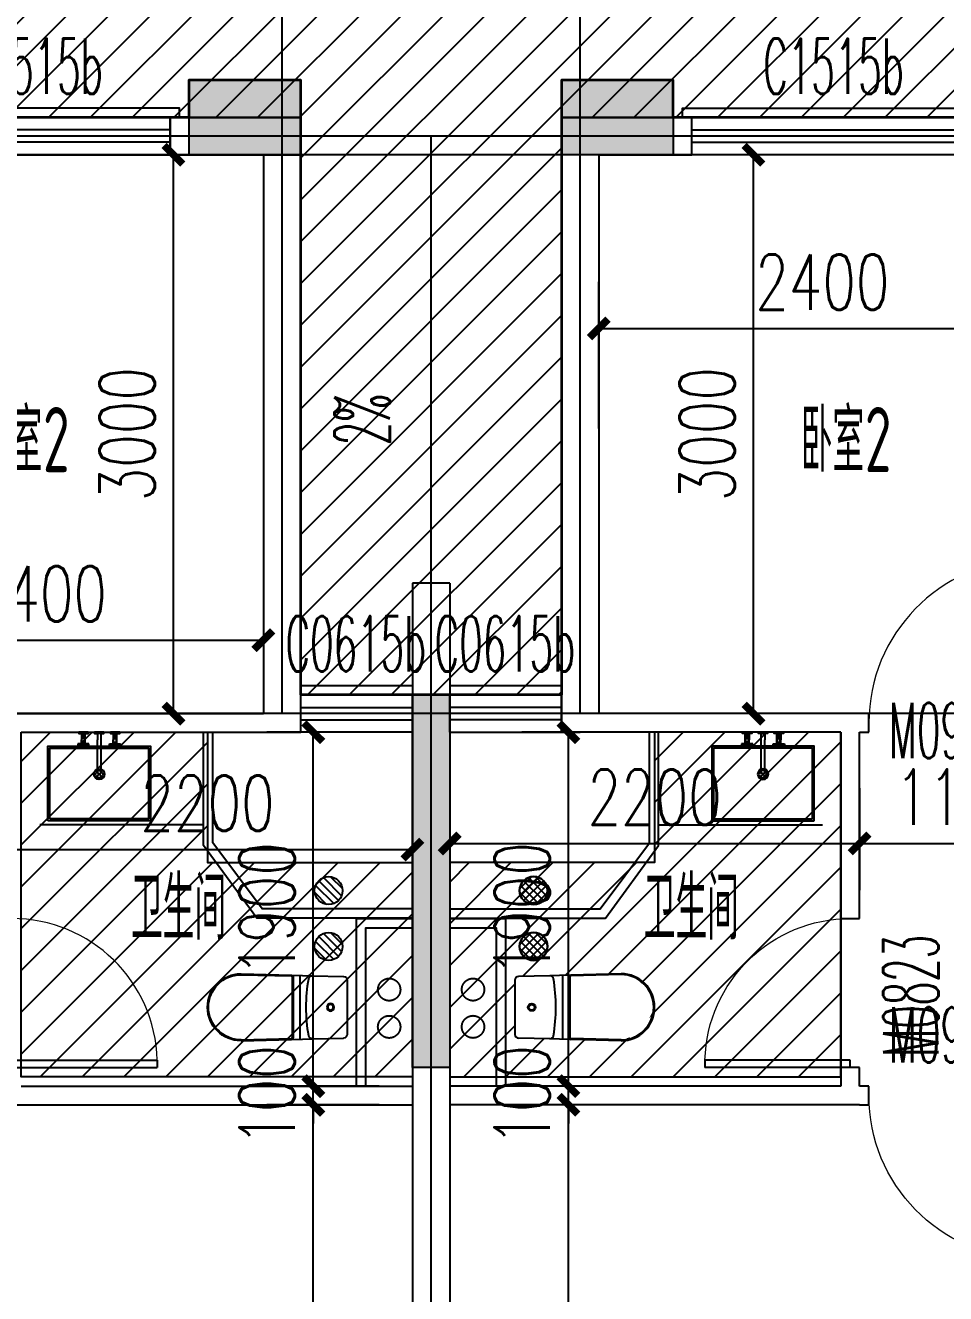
# Model space of a CAD drawing. Extents: x -59851 to 653804, y -249523 to 437614.
# Drawn here: x -32691 to -27752, y 140275 to 147083 of the extents above; entities that cross this region are included whole.
import ezdxf

# ---------------------------------------------------------------- set-up
doc = ezdxf.new("R2010")
doc.units = 0
doc.header["$LTSCALE"] = 1000
doc.header["$MEASUREMENT"] = 0
doc.linetypes.add('DASH', pattern=[0.35, 0.25, -0.1])
doc.linetypes.add('PS', pattern=[3200, 1500, -200, 1500])
doc.layers.add('33计全面积外廓线', color=21, linetype='Continuous', lineweight=35)
doc.layers.add('A-area(算全面积)', color=21, linetype='Continuous', plot=False)
doc.layers.add('A-降板区域（给结构）', color=155, linetype='Continuous', plot=False)
for name, color, linetype in [('A-Lvtry（卫生间）', 5, 'Continuous'), ('A-第三道尺寸线', 105, 'Continuous'), ('A-线脚看线', 9, 'Continuous'), ('A-降板区域', 251, 'Continuous'), ('DIM_SYMB', 3, 'Continuous'), ('DOTE', 16, 'Continuous'), ('LABEL_PM', 7, 'Continuous'), ('NL', 5, 'Continuous'), ('PS', 6, 'PS'), ('PUB_HATCH', 8, 'Continuous'), ('PUB_TEXT', 7, 'Continuous'), ('WALL', 2, 'Continuous'), ('WINDOW', 4, 'Continuous'), ('WINDOW_TEXT', 7, 'Continuous'), ('剪力墙', 6, 'Continuous')]:
    doc.layers.add(name, color=color, linetype=linetype)
doc.styles.add('_TCH_DIM', font='SIMPLEX.shx', dxfattribs={"width": 0.7, "bigfont": 'GBCBIG.shx'})
doc.styles.add('_TCH_DIM_T3', font='SIMPLEX.shx', dxfattribs={"width": 0.705882, "bigfont": 'GBCBIG.shx'})
doc.styles.add('_TCH_WINDOW', font='SIMPLEX.shx', dxfattribs={"width": 0.7, "height": 3.5, "bigfont": 'GBCBIG.shx'})
doc.styles.get("Standard").update_dxf_attribs({"font": 'gbenor.shx', "width": 0.7, "bigfont": 'gbcbig.shx'})
doc.dimstyles.new('_TCH_ARCH&&100', dxfattribs={"dimtxt": 297.5, "dimasz": 100, "dimexe": 250, "dimexo": 300, "dimgap": 100, "dimtad": 1, "dimdec": 0, "dimzin": 0, "dimdsep": 46, "dimtxsty": '_TCH_DIM_T3', "dimblk": 'ARCHTICK', "dimcen": 0.09, "dimclrt": 7, "dimazin": 2, "dimtfac": 1, "dimtdec": 0, "dimtix": 1, "dimtmove": 2, "dimatfit": 3, "dimfxl": 0, "dimtolj": 1, "dimtzin": 0, "dimarcsym": 0})

# ---------------------------------------------------------------- blocks, each defined once
blk = doc.blocks.new('zhouxianshouceng0329')
at = {"layer": 'DOTE'}
for p, q in [((-31313.7, 202788.4), (-31313.7, 218959.5)), ((-29713.7, 202788.3), (-29713.7, 218959.5)), ((-3313.7, 205888.3), (-44988.6, 205888.3)), ((-30513.7, 194580), (-30513.7, 205888.3)), ((15572.3, 205788.3), (-44988.6, 205788.3)), ((15572.3, 202788.3), (-44988.6, 202788.3))]:
    blk.add_line(p, q, dxfattribs=at)
blk = doc.blocks.new('jgjlq030328')
at = {"layer": 'PUB_HATCH'}
for points in [[(-278135, 16811.9), (-277535, 16811.9), (-277535, 17211.9), (-278135, 17211.9)], [(-276135, 17211.9), (-275535, 17211.9), (-275535, 16811.9), (-276135, 16811.9)], [(-276935, 13911.9), (-276735, 13911.9), (-276735, 11911.9), (-276935, 11911.9), (-276935, 13711.9)]]:
    blk.add_hatch(color=256, dxfattribs=at).paths.add_polyline_path(points)
at = {"layer": '剪力墙'}
for points in [[(-278135, 16811.9), (-277535, 16811.9), (-277535, 17211.9), (-278135, 17211.9)], [(-276135, 17211.9), (-275535, 17211.9), (-275535, 16811.9), (-276135, 16811.9)], [(-276935, 13911.9), (-276735, 13911.9), (-276735, 11911.9), (-276935, 11911.9), (-276935, 13711.9)]]:
    blk.add_lwpolyline(points, close=True, dxfattribs=at)
for points in [[(-277935, 16811.9), (-277935, 16811.9)], [(-275935, 16811.9), (-275935, 16811.9)], [(-276935, 13711.9), (-276935, 13711.9)]]:
    blk.add_lwpolyline(points, dxfattribs=at)
blk = doc.blocks.new('A$C2EEA3612')
at = {"linetype": 'Continuous'}
for p, q in [((-180, 570), (-172.9, 299.7)), ((-175, 570.2), (-168, 299.8)), ((175, 570.2), (168, 299.8)), ((180, 570), (172.9, 299.7)), ((-172.9, 299.7), (-171.1, 240)), ((-163, 295), (163, 295)), ((-163, 290), (163, 290)), ((172.9, 299.7), (171.1, 240)), ((-171.6, 255), (171.6, 255)), ((-171.1, 240), (-169.5, 186.6)), ((171.1, 240), (169.5, 186.6)), ((-169.5, 186.6), (-165.6, 19.4)), ((169.5, 186.6), (165.6, 19.4)), ((-145.6, 0), (145.6, 0))]:
    blk.add_line(p, q, dxfattribs=at)
for radius in [20, 15]:
    blk.add_circle((0, 90), radius, dxfattribs=at)
for centre, radius, start, end in [((0, 570), 180, 0, 180), ((0, 570), 175, 0, 180), ((-163, 300), 10, 181.7534, 270), ((-163, 300), 5, 181.7534, 270), ((163, 300), 5, 270, 358.2466), ((163, 300), 10, 270, 358.2466), ((-149.5, 187.2), 20, 99.85566, 181.7534), ((0, -673.3), 893.4, 80.14434, 99.85566), ((149.5, 187.2), 20, 358.2466, 80.14434), ((-145.6, 20), 20, 181.7534, 270), ((145.6, 20), 20, 270, 358.2466)]:
    blk.add_arc(centre, radius, start, end, dxfattribs=at)
blk = doc.blocks.new('g3wr')
at = {"color": 251}
blk.add_wipeout([(92376.5, 176270.3), (92376.5, 176416), (92376.5, 176561.6), (92382.1, 176575.5), (92395.9, 176581.5), (92459.4, 176583.5), (92576.3, 176580.9), (92666.2, 176588.6), (92736.4, 176588), (92946.5, 176596), (92946.5, 176591), (93056.8, 176558.2), (93056.8, 176558.2), (93126.5, 176416), (93075.6, 176297.8), (92946.5, 176236), (92831.5, 176244.5), (92676.2, 176243), (92576.3, 176251), (92395.9, 176250.4)], dxfattribs=at)
at = {"xscale": -1, "rotation": 270}
blk.add_blockref('A$C2EEA3612', (92376.5, 176416), dxfattribs=at)
blk = doc.blocks.new('A$C12CE3BE6')
at = {"ltscale": 10}
for p, q in [((220, 412), (160, 412)), ((160, 412), (160, 405)), ((180, 469), (200, 469)), ((180, 412), (180, 435)), ((182.5, 422), (182.5, 442)), ((197.5, 442), (182.5, 442)), ((197.5, 422), (182.5, 422)), ((184.5, 442), (184.5, 469)), ((187, 412), (187, 422)), ((193, 412), (193, 422)), ((195.5, 442), (195.5, 469)), ((197.5, 422), (197.5, 442)), ((200, 412), (200, 435)), ((220, 405), (220, 412)), ((285.2, 469), (265.2, 469)), ((265.2, 260), (265.2, 435)), ((285.2, 260), (285.2, 435)), ((330, 412), (390, 412)), ((330, 405), (330, 412)), ((370, 469), (350, 469)), ((350, 412), (350, 435)), ((352.5, 422), (352.5, 442)), ((352.5, 442), (367.5, 442)), ((352.5, 422), (367.5, 422)), ((354.5, 442), (354.5, 469)), ((357, 412), (357, 422)), ((363, 412), (363, 422)), ((365.5, 442), (365.5, 469)), ((367.5, 422), (367.5, 442)), ((370, 412), (370, 435)), ((390, 412), (390, 405)), ((220, 405), (160, 405)), ((330, 405), (390, 405))]:
    blk.add_line(p, q, dxfattribs=at)
for p, q in [((260.9, 235.9), (289.1, 264.1)), ((260.9, 264.1), (289.1, 235.9))]:
    blk.add_line(p, q)
for points in [[(200, 435), (200, 469), (215, 469), (215, 475), (165, 475), (165, 469), (180, 469), (180, 435)], [(285.2, 435), (285.2, 469), (299.8, 469), (299.8, 475), (250.2, 475), (250.2, 469), (265.2, 469), (265.2, 435)], [(370, 435), (370, 469), (385, 469), (385, 475), (335, 475), (335, 469), (350, 469), (350, 435)]]:
    blk.add_lwpolyline(points, dxfattribs=at)
for points in [[(0, 0), (0, 400), (550, 400), (550, 0)], [(10, 10), (10, 390), (540, 390), (540, 10)]]:
    blk.add_lwpolyline(points, close=True)
for centre in [(190, 408.5), (360, 408.5)]:
    blk.add_circle(centre, 3.5, dxfattribs=at)
for radius in [29.1, 20]:
    blk.add_circle((275, 250), radius)
blk.add_arc((275.2, 260), 10, 180, 0, dxfattribs=at)
blk = doc.blocks.new('$DorLib2D$00000001')
for p, q in [((0.45, 0.975), (0.5, 0.975)), ((0.45, 0), (0.45, 0.975)), ((0.5, 0), (0.5, 0.975)), ((0.5, 0), (0.45, 0))]:
    blk.add_line(p, q)
at = {"lineweight": 13}
blk.add_arc((0.475, 0), 0.975, 91.46928, 180, dxfattribs=at)
blk = doc.blocks.new('$TCHSYS$WIN2D')
for p, q in [((-0.5, 0.5), (0.5, 0.5)), ((-0.5, 0.5), (-0.5, -0.5)), ((0.5, 0.5), (0.5, -0.5)), ((0.5, 0.1667), (-0.5, 0.1667)), ((0.5, -0.1667), (-0.5, -0.1667)), ((-0.5, -0.5), (0.5, -0.5))]:
    blk.add_line(p, q)
blk = doc.blocks.new('_ArchTick')
at = {"color": 0, "linetype": 'ByBlock', "const_width": 0.4}
blk.add_lwpolyline([(-0.5, -0.5), (0.5, 0.5)], dxfattribs=at)
blk = doc.blocks.new('*D726')
at = {"layer": 'A-第三道尺寸线', "color": 0, "lineweight": -2, "transparency": 16777216}
for p, q in [((11629.6, 166234.8), (11025.3, 166234.8)), ((11275.3, 164334.8), (11275.3, 166234.8)), ((11629.6, 164334.8), (11025.3, 164334.8))]:
    blk.add_line(p, q, dxfattribs=at)
at = {"layer": 'Defpoints', "color": 0, "transparency": 16777216}
for p in [(11275.3, 166234.8), (11929.6, 166234.8), (11929.6, 164334.8)]:
    blk.add_point(p, dxfattribs=at)
at = {"layer": 'A-第三道尺寸线', "color": 0, "lineweight": -2, "transparency": 16777216, "xscale": 100, "yscale": 100, "zscale": 100}
for p, rotation in [((11275.3, 166234.8), 90), ((11275.3, 164334.8), 270)]:
    blk.add_blockref('_ArchTick', p, dxfattribs=dict(at, rotation=rotation))
at = {"layer": 'A-第三道尺寸线', "color": 7, "transparency": 16777216, "insert": (11026.6, 165284.8), "char_height": 297.5, "attachment_point": 5, "rotation": 90, "style": '_TCH_DIM_T3'}
blk.add_mtext('\\A1;1900', dxfattribs=at)
blk = doc.blocks.new('*D727')
at = {"layer": 'A-第三道尺寸线', "color": 0, "lineweight": -2, "transparency": 16777216}
for p, q in [((11275.3, 164334.8), (11275.3, 164434.8)), ((11629.6, 164334.8), (11025.3, 164334.8)), ((11275.3, 164234.8), (11275.3, 164334.8)), ((11629.6, 164234.8), (11025.3, 164234.8)), ((11275.3, 164234.8), (11275.3, 164134.8))]:
    blk.add_line(p, q, dxfattribs=at)
at = {"layer": 'Defpoints', "color": 0, "transparency": 16777216}
for p in [(11275.3, 164334.8), (11929.6, 164334.8), (11929.6, 164234.8)]:
    blk.add_point(p, dxfattribs=at)
at = {"layer": 'A-第三道尺寸线', "color": 0, "lineweight": -2, "transparency": 16777216, "xscale": 100, "yscale": 100, "zscale": 100}
for p, rotation in [((11275.3, 164334.8), 270), ((11275.3, 164234.8), 90)]:
    blk.add_blockref('_ArchTick', p, dxfattribs=dict(at, rotation=rotation))
at = {"layer": 'A-第三道尺寸线', "color": 7, "transparency": 16777216, "insert": (11026.6, 164284.8), "char_height": 297.5, "attachment_point": 5, "rotation": 90, "style": '_TCH_DIM_T3'}
blk.add_mtext('\\A1;100', dxfattribs=at)
blk = doc.blocks.new('*D728')
at = {"layer": 'A-第三道尺寸线', "color": 0, "lineweight": -2, "transparency": 16777216}
for p, q in [((11629.6, 164234.8), (11025.3, 164234.8)), ((11275.3, 160734.8), (11275.3, 164234.8)), ((11629.6, 160734.8), (11025.3, 160734.8))]:
    blk.add_line(p, q, dxfattribs=at)
at = {"layer": 'Defpoints', "color": 0, "transparency": 16777216}
for p in [(11275.3, 164234.8), (11929.6, 164234.8), (11929.6, 160734.8)]:
    blk.add_point(p, dxfattribs=at)
at = {"layer": 'A-第三道尺寸线', "color": 0, "lineweight": -2, "transparency": 16777216, "xscale": 100, "yscale": 100, "zscale": 100}
for p, rotation in [((11275.3, 164234.8), 90), ((11275.3, 160734.8), 270)]:
    blk.add_blockref('_ArchTick', p, dxfattribs=dict(at, rotation=rotation))
at = {"layer": 'A-第三道尺寸线', "color": 7, "transparency": 16777216, "insert": (11026.6, 162484.8), "char_height": 297.5, "attachment_point": 5, "rotation": 90, "style": '_TCH_DIM_T3'}
blk.add_mtext('\\A1;3500', dxfattribs=at)
blk = doc.blocks.new('*D729')
at = {"layer": 'A-第三道尺寸线', "color": 0, "lineweight": -2, "transparency": 16777216}
for p, q in [((9607.6, 165876.3), (9607.6, 165355.1)), ((11807.6, 165876.3), (11807.6, 165355.1)), ((9607.6, 165605.1), (11807.6, 165605.1))]:
    blk.add_line(p, q, dxfattribs=at)
at = {"layer": 'Defpoints', "color": 0, "transparency": 16777216}
for p in [(9607.6, 166176.3), (11807.6, 166176.3), (11807.6, 165605.1)]:
    blk.add_point(p, dxfattribs=at)
at = {"layer": 'A-第三道尺寸线', "color": 0, "lineweight": -2, "transparency": 16777216, "xscale": 100, "yscale": 100, "zscale": 100, "rotation": 180}
blk.add_blockref('_ArchTick', (9607.6, 165605.1), dxfattribs=at)
at = {"layer": 'A-第三道尺寸线', "color": 0, "lineweight": -2, "transparency": 16777216, "xscale": 100, "yscale": 100, "zscale": 100}
blk.add_blockref('_ArchTick', (11807.6, 165605.1), dxfattribs=at)
at = {"layer": 'A-第三道尺寸线', "color": 7, "transparency": 16777216, "insert": (10707.6, 165853.8), "char_height": 297.5, "attachment_point": 5, "style": '_TCH_DIM_T3'}
blk.add_mtext('\\A1;2200', dxfattribs=at)
blk = doc.blocks.new('*D733')
at = {"layer": 'A-第三道尺寸线', "color": 0, "lineweight": -2, "transparency": 16777216}
for p, q in [((10200.6, 169334.8), (10774.8, 169334.8)), ((10524.8, 166334.8), (10524.8, 169334.8)), ((10200.6, 166334.8), (10774.8, 166334.8))]:
    blk.add_line(p, q, dxfattribs=at)
at = {"layer": 'Defpoints', "color": 0, "transparency": 16777216}
for p in [(9900.6, 169334.8), (10524.8, 169334.8), (9900.6, 166334.8)]:
    blk.add_point(p, dxfattribs=at)
at = {"layer": 'A-第三道尺寸线', "color": 0, "lineweight": -2, "transparency": 16777216, "xscale": 100, "yscale": 100, "zscale": 100}
for p, rotation in [((10524.8, 169334.8), 90), ((10524.8, 166334.8), 270)]:
    blk.add_blockref('_ArchTick', p, dxfattribs=dict(at, rotation=rotation))
at = {"layer": 'A-第三道尺寸线', "color": 7, "transparency": 16777216, "insert": (10276.1, 167834.8), "char_height": 297.5, "attachment_point": 5, "rotation": 90, "style": '_TCH_DIM_T3'}
blk.add_mtext('\\A1;3000', dxfattribs=at)
blk = doc.blocks.new('*D738')
at = {"layer": 'A-第三道尺寸线', "color": 0, "lineweight": -2, "transparency": 16777216}
for p, q in [((8607.6, 167117.3), (8607.6, 166479.1)), ((11007.6, 167117.3), (11007.6, 166479.1)), ((8607.6, 166729.1), (11007.6, 166729.1))]:
    blk.add_line(p, q, dxfattribs=at)
at = {"layer": 'Defpoints', "color": 0, "transparency": 16777216}
for p in [(8607.6, 167417.3), (11007.6, 167417.3), (11007.6, 166729.1)]:
    blk.add_point(p, dxfattribs=at)
at = {"layer": 'A-第三道尺寸线', "color": 0, "lineweight": -2, "transparency": 16777216, "xscale": 100, "yscale": 100, "zscale": 100, "rotation": 180}
blk.add_blockref('_ArchTick', (8607.6, 166729.1), dxfattribs=at)
at = {"layer": 'A-第三道尺寸线', "color": 0, "lineweight": -2, "transparency": 16777216, "xscale": 100, "yscale": 100, "zscale": 100}
blk.add_blockref('_ArchTick', (11007.6, 166729.1), dxfattribs=at)
at = {"layer": 'A-第三道尺寸线', "color": 7, "transparency": 16777216, "insert": (9807.6, 166977.8), "char_height": 297.5, "attachment_point": 5, "style": '_TCH_DIM_T3'}
blk.add_mtext('\\A1;2400', dxfattribs=at)
blk = doc.blocks.new('2fxianjiao0331')
at = {"layer": 'A-线脚看线'}
for points in [[(-203959.1, 146588.3), (-203959.1, 146638.3), (-205559.1, 146638.3), (-205559.1, 146588.3)], [(-201259.1, 146588.3), (-201259.1, 146638.3), (-199659.1, 146638.3), (-199659.1, 146588.3)], [(-203309.1, 143538.3), (-202709.1, 143538.3)], [(-202509.1, 143538.3), (-201909.1, 143538.3)]]:
    blk.add_lwpolyline(points, dxfattribs=at)
blk = doc.blocks.new('3-122')
at = {"layer": 'A-area(算全面积)'}
blk.add_lwpolyline([(-158972, 87498.2), (-158972, 87498.2), (-158972, 87498.2), (-158972, 84098.2), (-156422, 84098.2), (-156422, 84098.2), (-155172, 84098.2), (-155172, 84098.2), (-153572, 84098.2), (-153572, 84298.2), (-152972, 84298.2), (-152972, 80998.2), (-151572, 80998.2), (-151572, 84298.2), (-150972, 84298.2), (-150972, 84098.2), (-149471.9, 84098.2), (-149471.9, 84098.2), (-148222, 84098.2), (-148222, 84098.2), (-147321.9, 84098.2), (-147322, 85698.2), (-143872, 85698.2), (-143872, 87498.2)], close=True, dxfattribs=at)
blk = doc.blocks.new('*D743')
at = {"layer": 'A-第三道尺寸线', "color": 0, "lineweight": -2, "transparency": 16777216}
for p, q in [((-75779, -36371.8), (-75779, -35584)), ((-73379, -36371.8), (-73379, -35584)), ((-75779, -35834), (-73379, -35834))]:
    blk.add_line(p, q, dxfattribs=at)
at = {"layer": 'Defpoints', "color": 0, "transparency": 16777216}
for p in [(-73379, -35834), (-75779, -36671.8), (-73379, -36671.8)]:
    blk.add_point(p, dxfattribs=at)
at = {"layer": 'A-第三道尺寸线', "color": 0, "lineweight": -2, "transparency": 16777216, "xscale": 100, "yscale": 100, "zscale": 100, "rotation": 180}
blk.add_blockref('_ArchTick', (-75779, -35834), dxfattribs=at)
at = {"layer": 'A-第三道尺寸线', "color": 0, "lineweight": -2, "transparency": 16777216, "xscale": 100, "yscale": 100, "zscale": 100}
blk.add_blockref('_ArchTick', (-73379, -35834), dxfattribs=at)
at = {"layer": 'A-第三道尺寸线', "color": 7, "transparency": 16777216, "insert": (-74579, -35585.2), "char_height": 297.5, "attachment_point": 5, "style": '_TCH_DIM_T3'}
blk.add_mtext('\\A1;2400', dxfattribs=at)
blk = doc.blocks.new('*D747')
at = {"layer": 'A-第三道尺寸线', "color": 0, "lineweight": -2, "transparency": 16777216}
for p, q in [((-76579, -38301.8), (-76579, -38849)), ((-74379, -38301.8), (-74379, -38849)), ((-76579, -38599), (-74379, -38599))]:
    blk.add_line(p, q, dxfattribs=at)
at = {"layer": 'Defpoints', "color": 0, "transparency": 16777216}
for p in [(-76579, -38001.8), (-74379, -38001.8), (-74379, -38599)]:
    blk.add_point(p, dxfattribs=at)
at = {"layer": 'A-第三道尺寸线', "color": 0, "lineweight": -2, "transparency": 16777216, "xscale": 100, "yscale": 100, "zscale": 100, "rotation": 180}
blk.add_blockref('_ArchTick', (-76579, -38599), dxfattribs=at)
at = {"layer": 'A-第三道尺寸线', "color": 0, "lineweight": -2, "transparency": 16777216, "xscale": 100, "yscale": 100, "zscale": 100}
blk.add_blockref('_ArchTick', (-74379, -38599), dxfattribs=at)
at = {"layer": 'A-第三道尺寸线', "color": 7, "transparency": 16777216, "insert": (-75479, -38350.2), "char_height": 297.5, "attachment_point": 5, "style": '_TCH_DIM_T3'}
blk.add_mtext('\\A1;2200', dxfattribs=at)
blk = doc.blocks.new('*D748')
at = {"layer": 'A-第三道尺寸线', "color": 0, "lineweight": -2, "transparency": 16777216}
for p, q in [((-74379, -38301.8), (-74379, -38849)), ((-73279, -38301.8), (-73279, -38849)), ((-74379, -38599), (-73279, -38599))]:
    blk.add_line(p, q, dxfattribs=at)
at = {"layer": 'Defpoints', "color": 0, "transparency": 16777216}
for p in [(-74379, -38001.8), (-73279, -38001.8), (-73279, -38599)]:
    blk.add_point(p, dxfattribs=at)
at = {"layer": 'A-第三道尺寸线', "color": 0, "lineweight": -2, "transparency": 16777216, "xscale": 100, "yscale": 100, "zscale": 100, "rotation": 180}
blk.add_blockref('_ArchTick', (-74379, -38599), dxfattribs=at)
at = {"layer": 'A-第三道尺寸线', "color": 0, "lineweight": -2, "transparency": 16777216, "xscale": 100, "yscale": 100, "zscale": 100}
blk.add_blockref('_ArchTick', (-73279, -38599), dxfattribs=at)
at = {"layer": 'A-第三道尺寸线', "color": 7, "transparency": 16777216, "insert": (-73829, -38350.2), "char_height": 297.5, "attachment_point": 5, "style": '_TCH_DIM_T3'}
blk.add_mtext('\\A1;1100', dxfattribs=at)
blk = doc.blocks.new('*D753')
at = {"layer": 'A-第三道尺寸线', "color": 0, "lineweight": -2, "transparency": 16777216}
for p, q in [((-75729, -40001.8), (-76191.7, -40001.8)), ((-75941.7, -43501.8), (-75941.7, -40001.8)), ((-75729, -43501.8), (-76191.7, -43501.8))]:
    blk.add_line(p, q, dxfattribs=at)
at = {"layer": 'Defpoints', "color": 0, "transparency": 16777216}
for p in [(-75941.7, -40001.8), (-75429, -40001.8), (-75429, -43501.8)]:
    blk.add_point(p, dxfattribs=at)
at = {"layer": 'A-第三道尺寸线', "color": 0, "lineweight": -2, "transparency": 16777216, "xscale": 100, "yscale": 100, "zscale": 100}
for p, rotation in [((-75941.7, -40001.8), 90), ((-75941.7, -43501.8), 270)]:
    blk.add_blockref('_ArchTick', p, dxfattribs=dict(at, rotation=rotation))
at = {"layer": 'A-第三道尺寸线', "color": 7, "transparency": 16777216, "insert": (-76190.5, -41751.8), "char_height": 297.5, "attachment_point": 5, "rotation": 90, "style": '_TCH_DIM_T3'}
blk.add_mtext('\\A1;3500', dxfattribs=at)
blk = doc.blocks.new('*D754')
at = {"layer": 'A-第三道尺寸线', "color": 0, "lineweight": -2, "transparency": 16777216}
for p, q in [((-75941.7, -39901.8), (-75941.7, -39801.8)), ((-75729, -39901.8), (-76191.7, -39901.8)), ((-75941.7, -40001.8), (-75941.7, -39901.8)), ((-75729, -40001.8), (-76191.7, -40001.8)), ((-75941.7, -40001.8), (-75941.7, -40101.8))]:
    blk.add_line(p, q, dxfattribs=at)
at = {"layer": 'Defpoints', "color": 0, "transparency": 16777216}
for p in [(-75941.7, -39901.8), (-75429, -39901.8), (-75429, -40001.8)]:
    blk.add_point(p, dxfattribs=at)
at = {"layer": 'A-第三道尺寸线', "color": 0, "lineweight": -2, "transparency": 16777216, "xscale": 100, "yscale": 100, "zscale": 100}
for p, rotation in [((-75941.7, -39901.8), 270), ((-75941.7, -40001.8), 90)]:
    blk.add_blockref('_ArchTick', p, dxfattribs=dict(at, rotation=rotation))
at = {"layer": 'A-第三道尺寸线', "color": 7, "transparency": 16777216, "insert": (-76190.5, -39951.8), "char_height": 297.5, "attachment_point": 5, "rotation": 90, "style": '_TCH_DIM_T3'}
blk.add_mtext('\\A1;100', dxfattribs=at)
blk = doc.blocks.new('*D755')
at = {"layer": 'A-第三道尺寸线', "color": 0, "lineweight": -2, "transparency": 16777216}
for p, q in [((-75729, -38001.8), (-76191.7, -38001.8)), ((-75941.7, -39901.8), (-75941.7, -38001.8)), ((-75729, -39901.8), (-76191.7, -39901.8))]:
    blk.add_line(p, q, dxfattribs=at)
at = {"layer": 'Defpoints', "color": 0, "transparency": 16777216}
for p in [(-75941.7, -38001.8), (-75429, -38001.8), (-75429, -39901.8)]:
    blk.add_point(p, dxfattribs=at)
at = {"layer": 'A-第三道尺寸线', "color": 0, "lineweight": -2, "transparency": 16777216, "xscale": 100, "yscale": 100, "zscale": 100}
for p, rotation in [((-75941.7, -38001.8), 90), ((-75941.7, -39901.8), 270)]:
    blk.add_blockref('_ArchTick', p, dxfattribs=dict(at, rotation=rotation))
at = {"layer": 'A-第三道尺寸线', "color": 7, "transparency": 16777216, "insert": (-76190.5, -38951.8), "char_height": 297.5, "attachment_point": 5, "rotation": 90, "style": '_TCH_DIM_T3'}
blk.add_mtext('\\A1;1900', dxfattribs=at)
blk = doc.blocks.new('*D756')
at = {"layer": 'A-第三道尺寸线', "color": 0, "lineweight": -2, "transparency": 16777216}
for p, q in [((-74829, -34901.8), (-75198.7, -34901.8)), ((-74948.7, -37901.8), (-74948.7, -34901.8)), ((-74829, -37901.8), (-75198.7, -37901.8))]:
    blk.add_line(p, q, dxfattribs=at)
at = {"layer": 'Defpoints', "color": 0, "transparency": 16777216}
for p in [(-74948.7, -34901.8), (-74529, -34901.8), (-74529, -37901.8)]:
    blk.add_point(p, dxfattribs=at)
at = {"layer": 'A-第三道尺寸线', "color": 0, "lineweight": -2, "transparency": 16777216, "xscale": 100, "yscale": 100, "zscale": 100}
for p, rotation in [((-74948.7, -34901.8), 90), ((-74948.7, -37901.8), 270)]:
    blk.add_blockref('_ArchTick', p, dxfattribs=dict(at, rotation=rotation))
at = {"layer": 'A-第三道尺寸线', "color": 7, "transparency": 16777216, "insert": (-75197.5, -36401.8), "char_height": 297.5, "attachment_point": 5, "rotation": 90, "style": '_TCH_DIM_T3'}
blk.add_mtext('\\A1;3000', dxfattribs=at)
blk = doc.blocks.new('_LV13')
at = {"color": 0}
for p, q in [((-0.071, 0.495), (-0.495, 0.071)), ((0.183, 0.465), (-0.465, -0.183)), ((0.354, 0.354), (-0.354, -0.354)), ((0.465, 0.183), (-0.183, -0.465)), ((0.495, -0.071), (0.071, -0.495))]:
    blk.add_line(p, q, dxfattribs=at)
blk.add_circle((0, 0), 0.5)
blk = doc.blocks.new('e30505')
at = {"layer": 'NL', "ltscale": 0.5, "extrusion": (0, 0, -1), "xscale": 150, "yscale": 150, "zscale": -150, "rotation": 90}
for p in [(127777.6, 62893.5), (127777.6, 62593.5)]:
    blk.add_blockref('_LV13', p, dxfattribs=at)
blk = doc.blocks.new('e330505')
at = {"layer": 'NL', "ltscale": 0.5, "extrusion": (0, 0, -1), "yscale": 150, "zscale": -150}
for p, xscale, rotation in [((31063.7, 142438.3), -150, 270), ((29963.7, 142438.3), 150, 90), ((31063.7, 142138.3), -150, 270), ((29963.7, 142138.3), 150, 90)]:
    blk.add_blockref('_LV13', p, dxfattribs=dict(at, xscale=xscale, rotation=rotation))
blk = doc.blocks.new('a3huxing0323')
at = {"layer": 'A-Lvtry（卫生间）', "ltscale": 3}
blk.add_line((10686.2, 165737.1), (9807.5, 165737.1), dxfattribs=at)
for points in [[(11807.6, 165237.1), (10972.1, 165237.1), (10686.2, 165626.8), (10686.2, 166234.8)], [(11807.6, 165287.1), (11000.8, 165287.1), (10736.2, 165640.3), (10736.2, 166234.8)]]:
    blk.add_lwpolyline(points, dxfattribs=at)
at = {"layer": 'PS', "ltscale": 0.5}
for centre in [(11682.6, 164853.2), (11682.6, 164653.2)]:
    blk.add_circle(centre, 60, dxfattribs=at)
at = {"layer": 'WALL'}
for p, q in [((11207.6, 169534.8), (10507.6, 169534.8)), ((10507.6, 169534.8), (10507.6, 169334.8)), ((11207.6, 169534.8), (11207.6, 166434.8)), ((10507.6, 169334.8), (11007.6, 169334.8)), ((11007.6, 169334.8), (11007.6, 166334.8)), ((11807.6, 167034.8), (11807.6, 166434.8)), ((12007.6, 167034.8), (11807.6, 167034.8)), ((12007.6, 167034.8), (12007.6, 166334.8)), ((11207.6, 166234.8), (11207.6, 166434.8)), ((11807.6, 166234.8), (11807.6, 166434.8)), ((9607.6, 166334.8), (11007.6, 166334.8)), ((12007.6, 166334.8), (12007.6, 164334.8)), ((9707.6, 166234.8), (11107.6, 166234.8)), ((11107.6, 166234.8), (11207.6, 166234.8)), ((11807.6, 166234.8), (11807.6, 164334.8)), ((9707.6, 164334.8), (11807.6, 164334.8)), ((12007.6, 164334.8), (12007.6, 160534.8)), ((9607.6, 164234.8), (11807.6, 164234.8)), ((11807.6, 164234.8), (11807.6, 160734.8))]:
    blk.add_line(p, q, dxfattribs=at)
for points in [[(11507.6, 164334.8), (11507.6, 165234.8), (11807.6, 165234.8)], [(11557.6, 164334.8), (11557.6, 165184.8), (11807.6, 165184.8)]]:
    blk.add_lwpolyline(points, dxfattribs=at)
at = {"layer": 'A-Lvtry（卫生间）', "ltscale": 3}
blk.add_blockref('A$C12CE3BE6', (9851.1, 165759.8), dxfattribs=at)
at = {"layer": 'A-Lvtry（卫生间）', "ltscale": 3, "rotation": 180}
blk.add_blockref('g3wr', (103834.1, 341174.3), dxfattribs=at)
at = {"layer": 'WINDOW'}
ref = blk.add_blockref('$TCHSYS$WIN2D', (9757.6, 169434.8), dxfattribs=dict(at, xscale=-1500, yscale=200, zscale=1500, rotation=180))
ref.add_attrib('A', 'C1515b', (9390.1, 169661), dxfattribs={"layer": 'WINDOW_TEXT', "height": 297.5, "style": '_TCH_WINDOW', "width": 0.494118})
ref = blk.add_blockref('$TCHSYS$WIN2D', (11507.6, 166334.8), dxfattribs=dict(at, xscale=600, yscale=200, zscale=-600, rotation=180))
ref.add_attrib('A', 'C0615b', (11126.1, 166561), dxfattribs={"layer": 'WINDOW_TEXT', "height": 297.5, "style": '_TCH_WINDOW', "width": 0.494118})
ref = blk.add_blockref('$DorLib2D$00000001', (9657.6, 164834.8), dxfattribs=dict(at, xscale=800, yscale=800, zscale=800, rotation=270))
ref.add_attrib('A', 'M0823', (9481.4, 164491.8), dxfattribs={"layer": 'WINDOW_TEXT', "height": 297.5, "rotation": 90, "style": '_TCH_WINDOW', "width": 0.494118})
at = {"layer": 'PUB_TEXT', "width": 0.7}
for s, height, p in [('卧室', 337.59, (9480.4, 167630.8)), ('2', 350, (9824.4, 167630.8)), ('卫生间', 337.59, (10297.1, 165120.6))]:
    blk.add_text(s, height=height, dxfattribs=at).set_placement(p)
at = {"layer": 'A-第三道尺寸线'}
for p1, p2, distance, picture, middle in [((9900.6, 166334.8), (9900.6, 169334.8), -624.2, '*D733', (10276.1, 167834.8)), ((8607.6, 167417.3), (11007.6, 167417.3), -688.2, '*D738', (9807.6, 166977.8)), ((9607.6, 166176.3), (11807.6, 166176.3), -571.2, '*D729', (10707.6, 165853.8)), ((11929.6, 160734.8), (11929.6, 164234.8), 654.3, '*D728', (11026.6, 162484.8))]:
    dim = blk.add_aligned_dim(p1=p1, p2=p2, distance=distance, dimstyle='_TCH_ARCH&&100', dxfattribs=at)
    dim.commit()
    dim.dimension.update_dxf_attribs({"geometry": picture, "text_midpoint": middle})
at = {"layer": 'A-降板区域'}
h = blk.add_hatch(dxfattribs=at)
h.set_pattern_fill('ANSI31', color=256, scale=100)
h.set_pattern_definition([(45, (42421.34, 22946.45), (-112.2532, 112.2532), [])])
edge = h.paths.add_edge_path()
edge.add_line((9707.6, 166234.8), (10707.6, 166234.8))
edge.add_line((10707.6, 166234.8), (10707.6, 165534.8))
edge.add_line((10707.6, 165534.8), (11807.6, 165534.8))
edge.add_line((11807.6, 165534.8), (11807.6, 164384.8))
edge.add_line((11807.6, 164384.8), (9707.6, 164384.8))
edge.add_line((9707.6, 164384.8), (9707.6, 164434.8))
edge.add_line((9707.6, 164434.8), (9707.6, 166234.8))
blk.add_lwpolyline([(9707.6, 166234.8), (10707.6, 166234.8), (10707.6, 165534.8), (11807.6, 165534.8), (11807.6, 164384.8), (9707.6, 164384.8), (9707.6, 164434.8), (9707.6, 166234.8)], dxfattribs=at)
at = {"layer": 'A-第三道尺寸线'}
for p1, p2, picture, middle in [((11929.6, 164334.8), (11929.6, 166234.8), '*D726', (11026.6, 165284.8)), ((11929.6, 164234.8), (11929.6, 164334.8), '*D727', (11026.6, 164284.8))]:
    dim = blk.add_aligned_dim(p1=p1, p2=p2, distance=654.3, dimstyle='_TCH_ARCH&&100', dxfattribs=at)
    dim.commit()
    dim.dimension.update_dxf_attribs({"geometry": picture, "text_midpoint": middle})
blk = doc.blocks.new('750CHUFANGNCHUANG')
at = {"layer": 'A-降板区域'}
h = blk.add_hatch(dxfattribs=at)
h.set_pattern_fill('ANSI31', color=256, scale=100)
h.set_pattern_definition([(45, (-46165.25, -181290.11), (-112.2532, 112.2532), [])])
h.paths.add_polyline_path([(-74479, -38001.8), (-75479, -38001.8), (-75479, -38701.8), (-76579, -38701.8), (-76579, -39851.8), (-74479, -39851.8)])
at = {"layer": 'A-Lvtry（卫生间）', "ltscale": 3}
blk.add_line((-75457.5, -38499.5), (-74578.9, -38499.5), dxfattribs=at)
for points in [[(-76579, -38999.5), (-75743.4, -38999.5), (-75457.5, -38609.8), (-75457.5, -38001.8)], [(-76579, -38949.5), (-75772.1, -38949.5), (-75507.5, -38596.2), (-75507.5, -38001.8)]]:
    blk.add_lwpolyline(points, dxfattribs=at)
at = {"layer": 'A-降板区域'}
blk.add_lwpolyline([(-74479, -38001.8), (-75479, -38001.8), (-75479, -38701.8), (-75479, -38701.8), (-76579, -38701.8), (-76579, -39851.8), (-74479, -39851.8)], close=True, dxfattribs=at)
at = {"layer": 'PS', "ltscale": 0.5}
for centre in [(-76454, -39383.3), (-76454, -39583.3)]:
    blk.add_circle(centre, 60, dxfattribs=at)
at = {"layer": 'WALL'}
for p, q in [((-75979, -34701.8), (-75979, -37801.8)), ((-75279, -34701.8), (-75979, -34701.8)), ((-75279, -34901.8), (-75279, -34701.8)), ((-75779, -34901.8), (-75779, -37901.8)), ((-75779, -34901.8), (-75279, -34901.8)), ((-76779, -37201.8), (-76779, -37901.8)), ((-76579, -37201.8), (-76779, -37201.8)), ((-76579, -37201.8), (-76579, -37801.8)), ((-76579, -37801.8), (-76579, -38001.8)), ((-75979, -37801.8), (-75979, -38001.8)), ((-76779, -37901.8), (-76779, -39901.8)), ((-74379, -37901.8), (-75779, -37901.8)), ((-74329, -37901.8), (-74379, -37901.8)), ((-74329, -38001.8), (-74329, -37901.8)), ((-76579, -38001.8), (-76579, -39901.8)), ((-75979, -38001.8), (-75879, -38001.8)), ((-74479, -38001.8), (-75879, -38001.8)), ((-74479, -38001.8), (-74479, -39001.8)), ((-74379, -39001.8), (-74379, -38001.8)), ((-74379, -38001.8), (-74329, -38001.8)), ((-74479, -39001.8), (-74379, -39001.8)), ((-74379, -39801.8), (-74479, -39801.8)), ((-74479, -39801.8), (-74479, -39901.8)), ((-74379, -39901.8), (-74379, -39801.8)), ((-76779, -39901.8), (-76779, -43701.8)), ((-74479, -39901.8), (-76579, -39901.8)), ((-74329, -39901.8), (-74379, -39901.8)), ((-74329, -40001.8), (-74329, -39901.8)), ((-76579, -40001.8), (-76579, -43501.8)), ((-74379, -40001.8), (-76579, -40001.8)), ((-74379, -40001.8), (-74329, -40001.8))]:
    blk.add_line(p, q, dxfattribs=at)
for points in [[(-76579, -39001.8), (-76279, -39001.8), (-76279, -39901.8)], [(-76579, -39051.8), (-76329, -39051.8), (-76329, -39901.8)]]:
    blk.add_lwpolyline(points, dxfattribs=at)
at = {"layer": 'WINDOW'}
blk.add_line((-74479, -39001.8), (-74479, -39801.8), dxfattribs=at)
at = {"layer": 'A-Lvtry（卫生间）', "ltscale": 3, "extrusion": (0, 0, -1), "zscale": -1}
blk.add_blockref('A$C12CE3BE6', (74622.4, -38476.8), dxfattribs=at)
at = {"layer": 'WINDOW'}
ref = blk.add_blockref('$TCHSYS$WIN2D', (-74529, -34801.8), dxfattribs=dict(at, xscale=1500, yscale=200, zscale=1500, rotation=180))
ref.add_attrib('A', 'C1515b', (-74896.5, -34575.5), dxfattribs={"layer": 'WINDOW_TEXT', "height": 297.5, "style": '_TCH_WINDOW', "width": 0.494118})
ref = blk.add_blockref('$DorLib2D$00000001', (-73879, -37951.8), dxfattribs=dict(at, xscale=900, yscale=900, zscale=-900))
ref.add_attrib('A', 'M0923', (-74222, -38141.8), dxfattribs={"layer": 'WINDOW_TEXT', "height": 297.5, "style": '_TCH_WINDOW', "width": 0.494118})
ref = blk.add_blockref('$TCHSYS$WIN2D', (-76279, -37901.8), dxfattribs=dict(at, xscale=-600, yscale=200, zscale=-600, rotation=180))
ref.add_attrib('A', 'C0615b', (-76660.5, -37675.5), dxfattribs={"layer": 'WINDOW_TEXT', "height": 297.5, "style": '_TCH_WINDOW', "width": 0.494118})
ref = blk.add_blockref('$DorLib2D$00000001', (-74429, -39401.8), dxfattribs=dict(at, xscale=-800, yscale=800, zscale=800, rotation=90))
ref.add_attrib('A', 'M0823', (-73955.2, -39744.8), dxfattribs={"layer": 'WINDOW_TEXT', "height": 297.5, "rotation": 90, "style": '_TCH_WINDOW', "width": 0.494118})
ref = blk.add_blockref('$DorLib2D$00000001', (-73879, -39951.8), dxfattribs=dict(at, xscale=-900, yscale=900, zscale=-900, rotation=180))
ref.add_attrib('A', 'M0923', (-74222, -39775.5), dxfattribs={"layer": 'WINDOW_TEXT', "height": 297.5, "style": '_TCH_WINDOW', "width": 0.494118})
at = {"layer": 'PUB_TEXT', "width": 0.7}
for s, height, p in [('卧室', 337.59, (-74694.9, -36605.7)), ('2', 350, (-74350.8, -36605.7)), ('卫生间', 337.59, (-75537.6, -39116))]:
    blk.add_text(s, height=height, dxfattribs=at).set_placement(p)
at = {"layer": 'A-第三道尺寸线'}
for p1, p2, distance, picture, middle in [((-74529, -37901.8), (-74529, -34901.8), 419.8, '*D756', (-75197.5, -36401.8)), ((-75779, -36671.8), (-73379, -36671.8), 837.8, '*D743', (-74579, -35585.2)), ((-76579, -38001.8), (-74379, -38001.8), -597.2, '*D747', (-75479, -38350.2)), ((-74379, -38001.8), (-73279, -38001.8), -597.2, '*D748', (-73829, -38350.2)), ((-75429, -43501.8), (-75429, -40001.8), 512.8, '*D753', (-76190.5, -41751.8))]:
    dim = blk.add_aligned_dim(p1=p1, p2=p2, distance=distance, dimstyle='_TCH_ARCH&&100', dxfattribs=at)
    dim.commit()
    dim.dimension.update_dxf_attribs({"geometry": picture, "text_midpoint": middle})
at = {"layer": 'A-Lvtry（卫生间）', "ltscale": 3, "extrusion": (0, 0, -1), "zscale": -1, "rotation": 180}
blk.add_blockref('g3wr', (168605.4, 136937.8), dxfattribs=at)
at = {"layer": 'A-第三道尺寸线'}
for p1, p2, picture, middle in [((-75429, -39901.8), (-75429, -38001.8), '*D755', (-76190.5, -38951.8)), ((-75429, -40001.8), (-75429, -39901.8), '*D754', (-76190.5, -39951.8))]:
    dim = blk.add_aligned_dim(p1=p1, p2=p2, distance=512.8, dimstyle='_TCH_ARCH&&100', dxfattribs=at)
    dim.commit()
    dim.dimension.update_dxf_attribs({"geometry": picture, "text_midpoint": middle})

msp = doc.modelspace()

# ---------------------------------------------------------------- linework, layer by layer
at = {"layer": '33计全面积外廓线'}
msp.add_lwpolyline([(-17613.7, 146588.3), (-24913.7, 146588.3), (-24913.7, 148188.3), (-25563.7, 148188.3), (-25563.6, 146588.3), (-29213.7, 146588.3), (-29213.7, 146788.3), (-29813.7, 146788.3), (-29813.7, 143488.3), (-31213.7, 143488.3), (-31213.7, 146788.3), (-31813.7, 146788.3), (-31813.7, 146588.3), (-37413.7, 146588.3), (-37413.7, 145188.3), (-39013.7, 145188.3), (-39013.7, 151788.3), (-33813.7, 151788.3), (-33813.7, 152688.3), (-37213.7, 152688.3), (-37213.7, 158588.3), (-40813.7, 158588.3)], dxfattribs=at)

# ---------------------------------------------------------------- block references
msp.add_blockref('zhouxianshouceng0329', (0, -59400))
at = {"layer": '剪力墙'}
msp.add_blockref('jgjlq030328', (246321.3, 129576.4), dxfattribs=at)

# ---------------------------------------------------------------- next in the draw order: block references
msp.add_blockref('a3huxing0323', (-42421.3, -22946.5))

# ---------------------------------------------------------------- next in the draw order: hatches: boundary and pattern name
at = {"layer": 'A-降板区域（给结构）', "linetype": 'DASH'}
h = msp.add_hatch(dxfattribs=at)
h.set_pattern_fill('ANSI31', color=215, scale=100)
h.set_pattern_definition([(45, (0.02, 3e-11), (-112.2532, 112.2532), [])])
h.paths.add_polyline_path([(-37213.7, 150288.3), (-37213.7, 146588.3), (-31213.7, 146588.3), (-31213.7, 143488.4), (-29813.7, 143488.3), (-29813.7, 146588.3), (-25563.6, 146588.3), (-25563.7, 148188.3), (-22113.7, 148188.3), (-22113.7, 150288.3)])

# ---------------------------------------------------------------- next in the draw order: linework, layer by layer
at = {"layer": 'A-降板区域（给结构）', "color": 215}
msp.add_lwpolyline([(-37213.7, 150288.3), (-37213.7, 146588.3), (-31213.7, 146588.3), (-31213.7, 143488.4), (-29813.7, 143488.3), (-29813.7, 146588.3), (-25563.6, 146588.3), (-25563.7, 148188.3), (-22113.7, 148188.3), (-22113.7, 150288.3)], close=True, dxfattribs=at)

# ---------------------------------------------------------------- next in the draw order: block references
msp.add_blockref('2fxianjiao0331', (172095.4, 0))
at = {"layer": 'LABEL_PM'}
msp.add_blockref('3-122', (121758.3, 62490.1), dxfattribs=at)

# ---------------------------------------------------------------- next in the draw order: texts
at = {"layer": 'PUB_TEXT', "style": '_TCH_DIM', "width": 0.494118}
msp.add_text('2%', height=297.5, rotation=90, dxfattribs=at).set_placement((-30734.7, 144828.4))

# ---------------------------------------------------------------- next in the draw order: block references
msp.add_blockref('750CHUFANGNCHUANG', (46165.3, 181290.1))

# ---------------------------------------------------------------- next in the draw order: linework, layer by layer
at = {"layer": 'DIM_SYMB'}
msp.add_lwpolyline([(-30629.7, 144672.7, 0, 0, 0), (-30629.7, 145167.6, 80, 0, 0), (-30629.7, 145467.6, 0, 0, 0)], format="xyseb", dxfattribs=at)

# ---------------------------------------------------------------- next in the draw order: block references
at = {"xscale": -1}
msp.add_blockref('e30505', (-157741.3, 79544.8, 0), dxfattribs=at)
msp.add_blockref('e330505', (0, 0))

doc.saveas('drawing.dxf')
